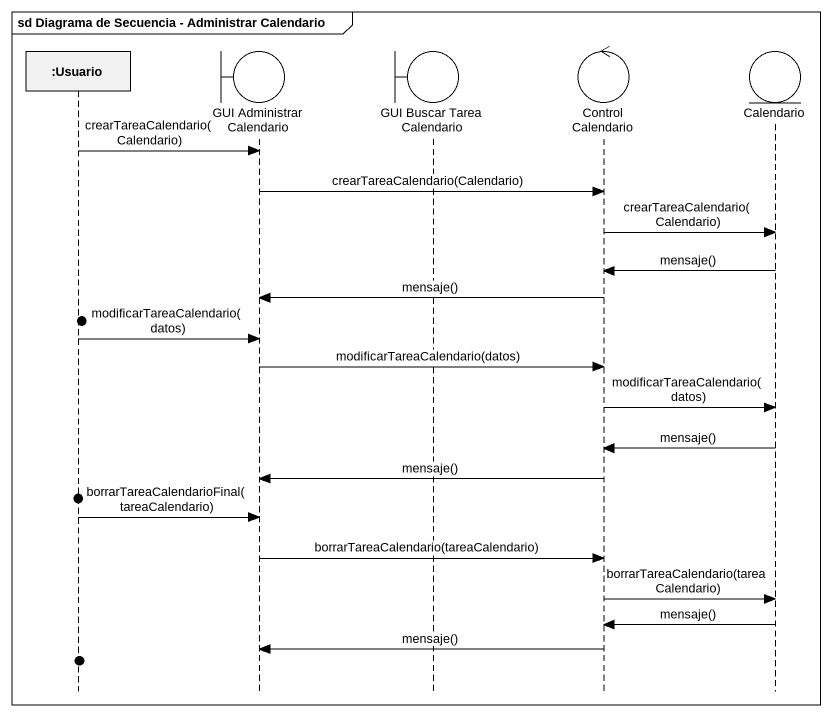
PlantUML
@startuml
mainframe sd Diagrama de Secuencia - Administrar Calendario
hide footbox
participant ":Usuario" as Usuario
boundary "GUI Administrar Calendario" as GUI_Administrar_Calendario
boundary "GUI Buscar Tarea Calendario" as GUI_Buscar_Tarea_Calendario
control "Control Calendario" as Control_Calendario
entity Calendario

Usuario -> GUI_Administrar_Calendario : crearTareaCalendario(Calendario)
GUI_Administrar_Calendario -> Control_Calendario : crearTareaCalendario(Calendario)
Control_Calendario -> Calendario : crearTareaCalendario(Calendario)
Calendario -> Control_Calendario : mensaje()
Control_Calendario -> GUI_Administrar_Calendario : mensaje()
Usuario -> GUI_Administrar_Calendario : modificarTareaCalendario(datos)
GUI_Administrar_Calendario -> Control_Calendario : modificarTareaCalendario(datos)
Control_Calendario -> Calendario : modificarTareaCalendario(datos)
Calendario -> Control_Calendario : mensaje()
Control_Calendario -> GUI_Administrar_Calendario : mensaje()
Usuario -> GUI_Administrar_Calendario : borrarTareaCalendarioFinal(tareaCalendario)
GUI_Administrar_Calendario -> Control_Calendario : borrarTareaCalendario(tareaCalendario)
Control_Calendario -> Calendario : borrarTareaCalendario(tareaCalendario)
Calendario -> Control_Calendario : mensaje()
Control_Calendario -> GUI_Administrar_Calendario : mensaje()
@enduml
